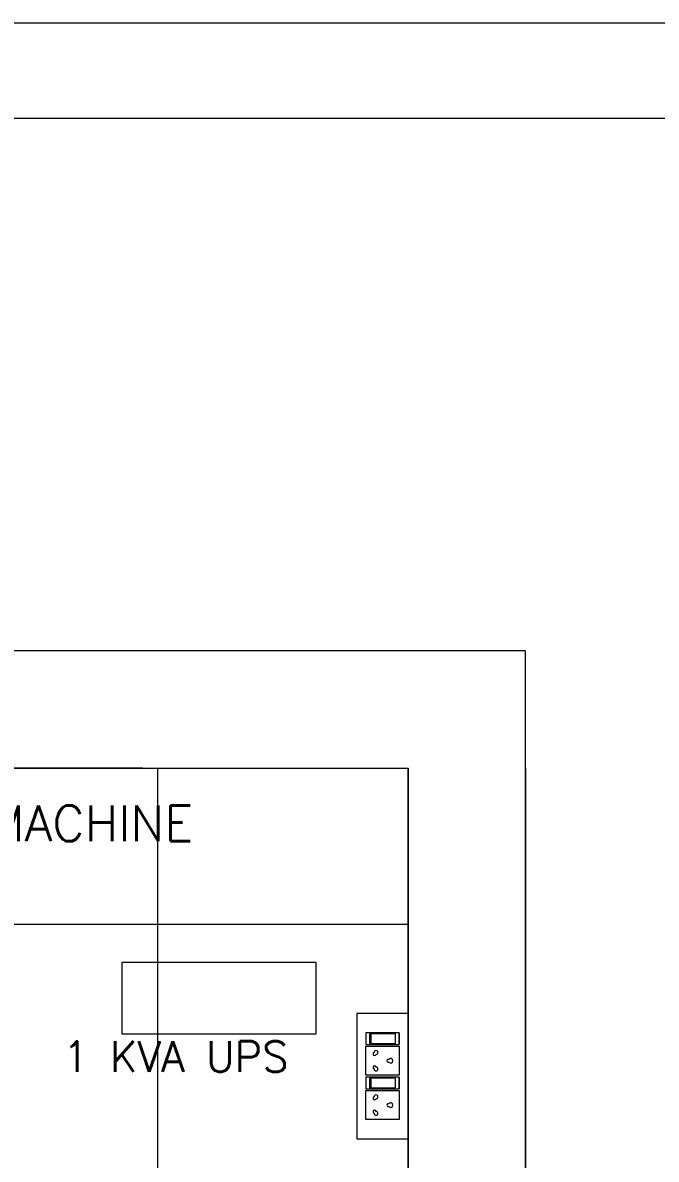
# Model space of a CAD drawing. Extents: x 3552052 to 4102982, y -707811 to -630695.
# Drawn here: x 3698210 to 3699450, y -683686 to -681461 of the extents above; entities that cross this region are included whole.
import ezdxf

# ---------------------------------------------------------------- set-up
doc = ezdxf.new("R2010")
doc.units = 0
doc.header["$LTSCALE"] = 6
doc.header["$MEASUREMENT"] = 0
doc.layers.get('0').update_dxf_attribs({"linetype": 'CONTINUOUS', "lineweight": 0})
for name, color, linetype, lineweight in [('ELE-2NOS OF 6-16 RAW POWER SOCKET', 1, 'CONTINUOUS', 0), ('ELE-4M UPS P.SB', 3, 'CONTINUOUS', 0), ('EQP', 6, 'CONTINUOUS', 0), ('MEP_HVAC_TEXT', 7, 'CONTINUOUS', 0), ('WALL', 8, 'CONTINUOUS', 0)]:
    doc.layers.add(name, color=color, linetype=linetype, lineweight=lineweight)
doc.styles.get("Standard").update_dxf_attribs({"font": 'SIMPLEX'})

# ---------------------------------------------------------------- blocks, each defined once
blk = doc.blocks.new('2')
at = {"layer": 'ELE-4M UPS P.SB', "color": 8, "linetype": 'ByBlock'}
for p, q in [((3602660.8, -685926.4), (3602660.8, -681421.4)), ((3600970.8, -681726.4), (3603150.7, -681726.4))]:
    blk.add_line(p, q, dxfattribs=at)
blk.add_lwpolyline([(3600970.8, -681421.4), (3603150.7, -681421.4), (3603150.7, -685926.4), (3600970.8, -685926.4)], close=True, dxfattribs=at)
blk = doc.blocks.new('RTUH 6U')
at = {"layer": 'ELE-2NOS OF 6-16 RAW POWER SOCKET', "color": 30, "lineweight": 0, "ltscale": 300}
for p, q in [((-311.5, -26.5), (-226.5, -26.5)), ((-311.5, -123.5), (-311.5, -26.5)), ((-226.5, -26.5), (-226.5, -123.5)), ((-187.1, -26.5), (-220.9, -26.5)), ((-220.9, -26.5), (-220.9, -123.5)), ((-187.1, -123.5), (-187.1, -26.5)), ((-187.1, -123.5), (-187.1, -26.5)), ((-181.4, -123.5), (-181.4, -26.5)), ((-181.4, -26.5), (-96.4, -26.5)), ((-96.4, -26.5), (-96.4, -123.5)), ((-57, -26.5), (-90.8, -26.5)), ((-90.8, -26.5), (-90.8, -123.5)), ((-57, -123.5), (-57, -26.5)), ((-57, -123.5), (-57, -26.5)), ((-189.9, -37), (-218, -37)), ((-218, -37), (-218, -113)), ((-189.9, -40.4), (-218, -40.4)), ((-189.9, -113), (-189.9, -37)), ((-59.8, -37), (-88, -37)), ((-88, -37), (-88, -113)), ((-59.8, -40.4), (-88, -40.4)), ((-59.8, -113), (-59.8, -37)), ((-226.5, -123.5), (-311.5, -123.5)), ((-187.1, -123.5), (-220.9, -123.5)), ((-220.9, -123.5), (-187.1, -123.5)), ((-218, -113), (-189.9, -113)), ((-96.4, -123.5), (-181.4, -123.5)), ((-57, -123.5), (-90.8, -123.5)), ((-90.8, -123.5), (-57, -123.5)), ((-88, -113), (-59.8, -113))]:
    blk.add_line(p, q, dxfattribs=at)
blk.add_lwpolyline([(0, 0), (-368.5, 0), (-368.5, -150), (0, -150)], close=True, dxfattribs=at)
for centre, radius, start, end in [((-293.2, -56.1), 5.7, 87.49, 354.7311), ((-288.7, -52.1), 4.6, 284.9049, 157.3162), ((-249.3, -52.1), 4.6, 22.6838, 255.0951), ((-244.8, -56.1), 5.7, 185.2689, 92.51), ((-163.1, -56.1), 5.7, 87.49, 354.7311), ((-158.6, -52.1), 4.6, 284.9049, 157.3162), ((-119.2, -52.1), 4.6, 22.6838, 255.0951), ((-114.7, -56.1), 5.7, 185.2689, 92.51), ((-269, -99), 6.62, 127.1584, 52.8416), ((-269, -92.3), 4.22, 341.4031, 198.5969), ((-138.9, -99), 6.62, 127.1584, 52.8416), ((-138.9, -92.3), 4.22, 341.4031, 198.5969)]:
    blk.add_arc(centre, radius, start, end, dxfattribs=at)

msp = doc.modelspace()

# ---------------------------------------------------------------- linework, layer by layer
for points in [[(3709897.5, -681461.4), (3709897.5, -701979.9), (3691873.7, -701979.9), (3691873.7, -681461.4)], [(3709710.7, -681648.2), (3709710.7, -701793.1), (3692060.4, -701793.1), (3692060.4, -681648.2)]]:
    msp.add_lwpolyline(points, close=True)
at = {"layer": 'EQP', "linetype": 'ByBlock'}
msp.add_lwpolyline([(3698784.4, -683300.7), (3698404.4, -683300.7), (3698404.4, -683440.7), (3698784.4, -683440.7), (3698784.4, -683300.7)], dxfattribs=at)
at = {"layer": 'WALL', "color": 8, "lineweight": 0}
for p, q in [((3699194.4, -682690.7), (3696669.6, -682690.7)), ((3698444.4, -682920.7), (3696784.6, -682920.7))]:
    msp.add_line(p, q, dxfattribs=at)
at = {"layer": 'WALL', "color": 8, "linetype": 'ByBlock'}
for p, q in [((3699194.5, -687540.8), (3699194.4, -682690.7)), ((3698964.5, -687425.8), (3698964.4, -682920.7)), ((3699194.4, -682920.7), (3699194.5, -686120.7))]:
    msp.add_line(p, q, dxfattribs=at)

# ---------------------------------------------------------------- block references
at = {"layer": 'ELE-2NOS OF 6-16 RAW POWER SOCKET', "color": 3, "linetype": 'ByBlock', "xscale": 0.6666669986440074, "yscale": 0.6666669986440074, "zscale": 0.6666669986440074, "rotation": 89.9999999999999}
msp.add_blockref('RTUH 6U', (3698864.4, -683400.7), dxfattribs=at)
at = {"layer": 'ELE-4M UPS P.SB', "color": 0, "linetype": 'ByBlock'}
msp.add_blockref('2', (95813.8, -1499.4), dxfattribs=at)

# ---------------------------------------------------------------- texts
at = {"layer": 'MEP_HVAC_TEXT', "linetype": 'ByBlock', "attachment_point": 1}
for s, width, insert, char_height in [('ULTRA SOUND MACHINE', 1149.828, (3697443.1, -682993.6), 70), ('1 KVA UPS', 639.402, (3698288.1, -683455.1), 60)]:
    msp.add_mtext_dynamic_manual_height_columns(s, width=width, gutter_width=10, heights=[0], dxfattribs=dict(at, insert=insert, char_height=char_height))

doc.saveas('drawing.dxf')
